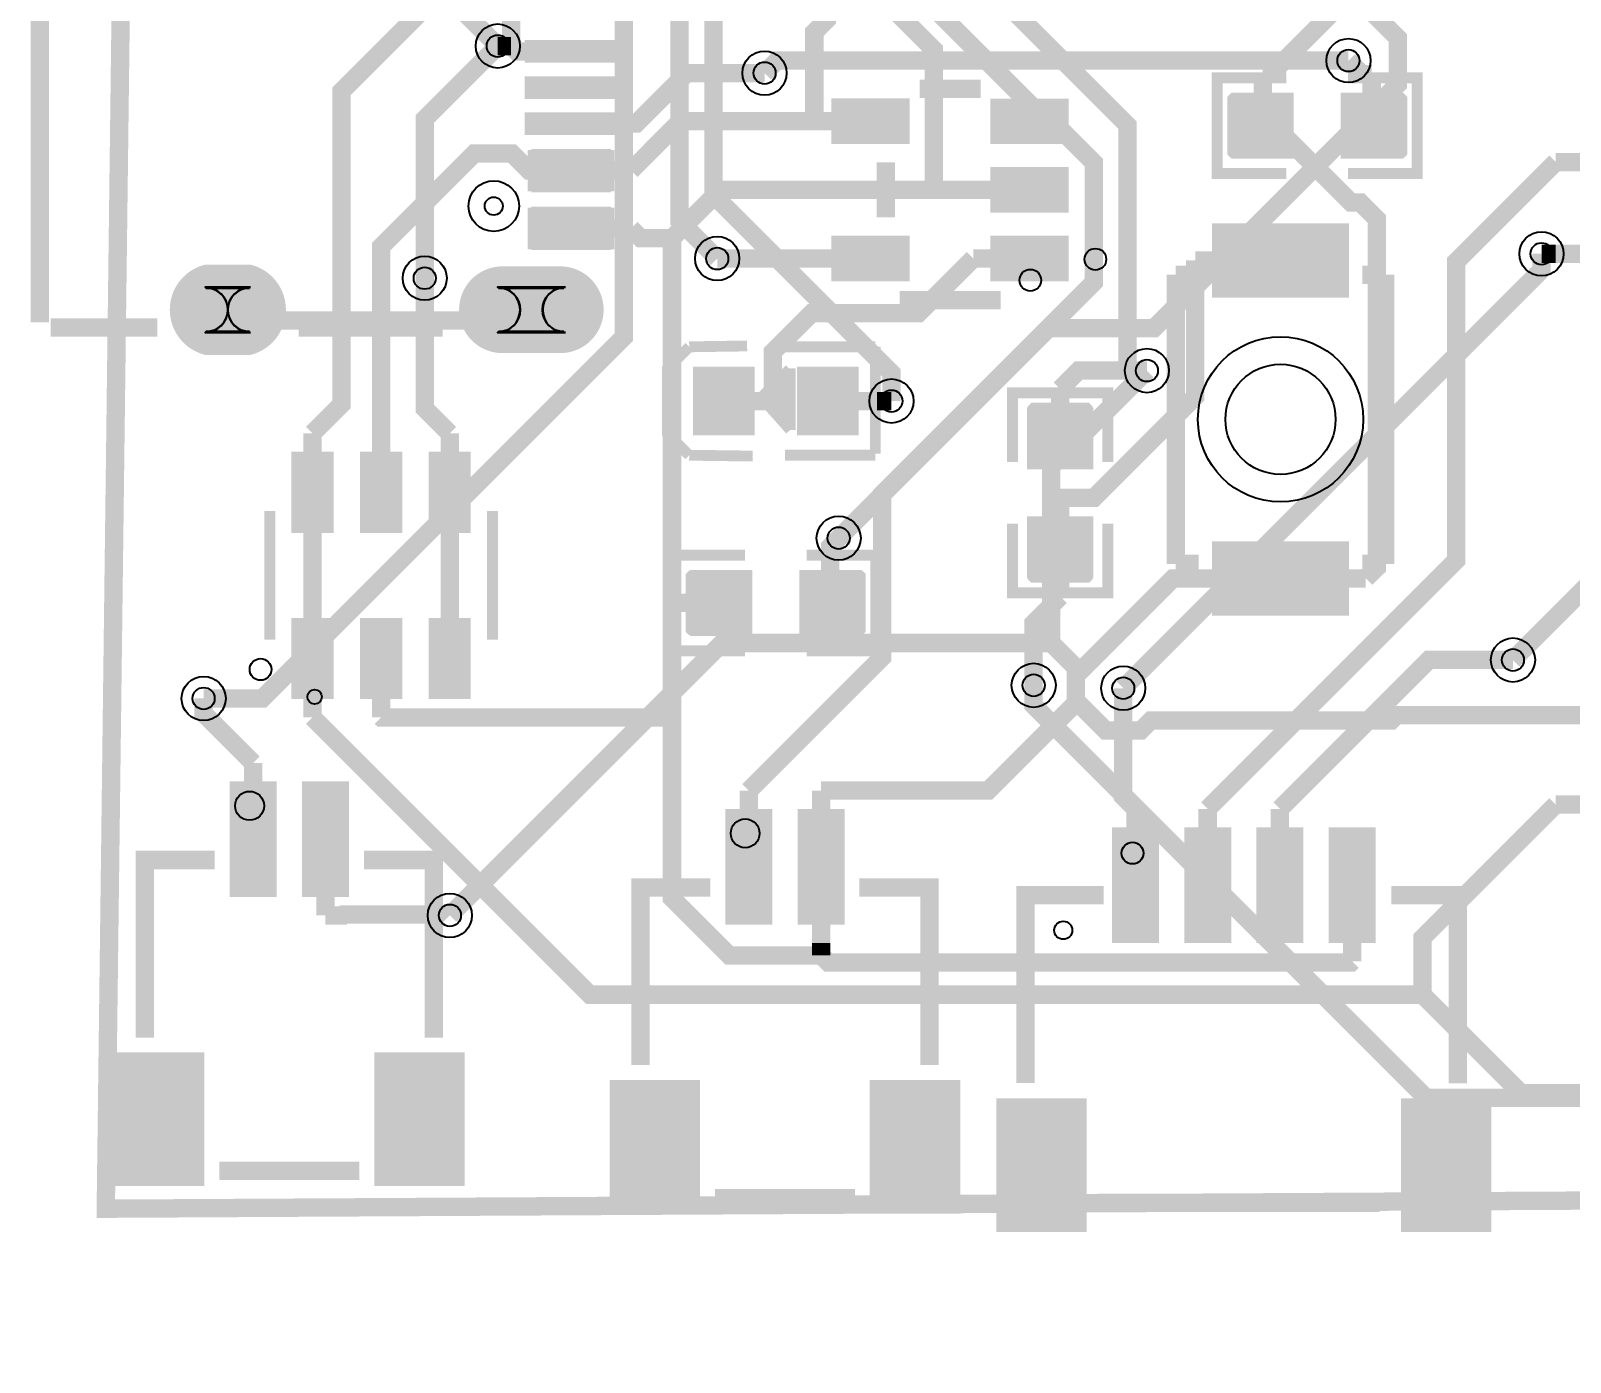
# Model space of a CAD drawing. Header units: millimetres. Extents: x 8.7 to 80.3, y 53.5 to 86.6.
# Drawn here: x 8.74 to 30.04, y 53.5 to 71.93 of the extents above; entities that cross this region are included whole.
import ezdxf

# ---------------------------------------------------------------- set-up
doc = ezdxf.new("R2010")
doc.units = ezdxf.units.MM
for name, color, linetype, true_color in [('BoardOutLine', 7, 'Continuous', 0xff00ff), ('BottomLayer', 7, 'Continuous', 0x0000ff), ('BottomSolderMaskLayer', 7, 'Continuous', 0xaa00ff), ('Document', 7, 'Continuous', 0xffffff), ('Hole', 7, 'Continuous', 0x222222), ('Multi-Layer', 7, 'Continuous', 0xc0c0c0), ('TopLayer', 7, 'Continuous', 0xff0000), ('TopPasteMaskLayer', 7, 'Continuous', 0x808080), ('TopSilkLayer', 7, 'Continuous', 0xffcc00), ('TopSolderMaskLayer', 7, 'Continuous', 0x800080)]:
    doc.layers.add(name, color=color, linetype=linetype, true_color=true_color)

msp = doc.modelspace()

# ---------------------------------------------------------------- hatches: boundary and pattern name
at = {"layer": 'BottomSolderMaskLayer'}
for points in [[(11.780626111252332, 68.690030480061, -0.7853981633974483), (11.780626111252332, 67.4400177800356), (11.155619761239677, 67.4400177800356, -0.7853981633974483), (11.155619761239677, 68.690030480061)], [(16.1387350774703, 68.640030480061, -0.7853981633974483), (16.1387350774703, 67.4900177800356), (15.197815595631255, 67.4900177800356, -0.7853981633974483), (15.197815595631255, 68.640030480061)]]:
    msp.add_hatch(color=256, dxfattribs=at).paths.add_polyline_path(points)
at = {"layer": 'Document'}
for points in [[(19.826136652273362, 67.10215900431797), (19.826136652273362, 66.50215900431795), (19.676149352298808, 66.50215900431795), (19.676149352298808, 67.10215900431797)], [(18.65115570231137, 66.70215900431799), (18.051155702311462, 66.70215900431799), (18.051155702311462, 66.85214630429255), (18.65115570231137, 66.85214630429255)], [(20.061290322580817, 66.72926085852168), (19.46129032258068, 66.72926085852168), (19.46129032258068, 66.87924815849635), (20.061290322580817, 66.87924815849635)]]:
    msp.add_hatch(color=256, dxfattribs=at).paths.add_polyline_path(points)
at = {"layer": 'Multi-Layer'}
for points in [[(11.768122936245845, 68.6650241300483, -0.7853981633974483), (11.768122936245845, 67.4650241300483), (11.168122936245936, 67.4650241300483, -0.7853981633974483), (11.168122936245936, 68.6650241300483)], [(16.118275336550823, 68.6150241300483, -0.7853981633974483), (16.118275336550823, 67.5150241300483), (15.218275336550732, 67.5150241300483, -0.7853981633974483), (15.218275336550732, 68.6150241300483)]]:
    msp.add_hatch(color=256, dxfattribs=at).paths.add_polyline_path(points)
at = {"layer": 'TopLayer'}
for points in [[(16.768072136144156, 71.79022098044197), (16.768072136144156, 71.49019558039117), (15.668072136144247, 71.49019558039117), (15.668072136144247, 71.79022098044197)], [(16.768072136144156, 71.29009398018798), (16.768072136144156, 70.99006858013718), (15.668072136144247, 70.99006858013718), (15.668072136144247, 71.29009398018798)], [(19.862966725933347, 70.37317754635512), (19.862992125984192, 70.97317754635515), (20.862966725933347, 70.97312674625357), (20.863017526035037, 70.37317754635512)], [(22.06314452628908, 70.37307594615186), (22.063119126238234, 70.9730251460503), (23.06319532639054, 70.97307594615188), (23.063169926339697, 70.37302514605028)], [(26.19304038608084, 71.04414528829057), (26.19304038608084, 70.18013716027428), (25.38656337312682, 70.18013716027428), (25.38656337312682, 71.04414528829057)], [(26.8930657861315, 71.04414528829057), (26.8930657861315, 70.18013716027428), (27.699542799085748, 70.18013716027428), (27.699542799085748, 71.04414528829057)], [(16.768072136144156, 70.78996697993398), (16.768072136144156, 70.48994157988318), (15.668072136144247, 70.48994157988318), (15.668072136144247, 70.78996697993398)], [(16.768072136144156, 70.26497332994666), (16.768072136144156, 69.71496062992128), (15.668072136144247, 69.71496062992128), (15.668072136144247, 70.26497332994666)], [(22.063169926339697, 69.42313944627892), (22.06314452628908, 70.02313944627883), (23.06314452628908, 70.02313944627883), (23.06314452628908, 69.42313944627892)], [(16.768072136144156, 69.46512573025143), (16.768072136144156, 68.91511303022605), (15.668072136144247, 68.91511303022605), (15.668072136144247, 69.46512573025143)], [(26.93505207010412, 69.2481330962662), (26.93505207010412, 68.2481330962662), (25.135052070104166, 68.2481330962662), (25.135052070104166, 69.2481330962662)], [(19.862966725933347, 68.47310134620261), (19.862966725933347, 69.07315214630421), (20.862992125984192, 69.07310134620263), (20.863017526035037, 68.47315214630419)], [(22.06309372618739, 68.47320294640588), (22.06309372618739, 69.07325374650748), (23.06309372618739, 69.07325374650748), (23.06309372618739, 68.47320294640588)], [(18.73119126238248, 66.35219710439412), (17.931191262382526, 66.35219710439412), (17.931191262382526, 67.25212090424179), (18.73119126238248, 67.25212090424179)], [(20.171120142240397, 66.35219710439412), (19.371120142240443, 66.35219710439412), (19.371120142240443, 67.25212090424179), (20.171120142240397, 67.25212090424179)], [(23.419050038100067, 65.88214376428755), (22.5550419100839, 65.88214376428755), (22.5550419100839, 66.68862077724157), (23.419050038100067, 66.68862077724157)], [(12.373075946151857, 66.07421894843787), (12.905054610109346, 66.07421894843787), (12.905054610109346, 65.00223520447037), (12.373075946151857, 65.00223520447037)], [(13.32303784607575, 66.07421894843787), (13.85501651003301, 66.07421894843787), (13.85501651003301, 65.00223520447037), (13.32303784607575, 65.00223520447037)], [(14.272999745999414, 66.07421894843787), (14.804978409956902, 66.07421894843787), (14.804978409956902, 65.00223520447037), (14.272999745999414, 65.00223520447037)], [(23.419050038100067, 65.18211836423666), (22.5550419100839, 65.18211836423666), (22.5550419100839, 64.37564135128264), (23.419050038100067, 64.37564135128264)], [(26.93505207010412, 64.84813309626622), (26.93505207010412, 63.848133096266224), (25.135052070104166, 63.848133096266224), (25.135052070104166, 64.84813309626622)], [(18.70002540005089, 63.576123952247826), (18.70002540005089, 64.44013208026422), (17.89354838709687, 64.44013208026422), (17.89354838709687, 63.576123952247826)], [(19.400050800101553, 63.576123952247826), (19.400050800101553, 64.44013208026422), (20.206527813055573, 64.44013208026422), (20.206527813055573, 63.576123952247826)], [(12.373075946151857, 63.77602235204472), (12.905054610109346, 63.77602235204472), (12.905054610109346, 62.70403860807721), (12.373075946151857, 62.70403860807721)], [(13.32303784607575, 63.77602235204472), (13.85501651003301, 63.77602235204472), (13.85501651003301, 62.70403860807721), (13.32303784607575, 62.70403860807721)], [(14.272999745999414, 63.77602235204472), (14.804978409956902, 63.77602235204472), (14.804978409956902, 62.70403860807721), (14.272999745999414, 62.70403860807721)], [(11.519024638049359, 61.51363982727969), (12.119024638049268, 61.51363982727969), (12.119024638049268, 59.9636271272542), (11.519024638049359, 59.9636271272542)], [(12.519024638049359, 61.51363982727969), (13.119024638049268, 61.51363982727969), (13.119024638049268, 59.9636271272542), (12.519024638049359, 59.9636271272542)], [(18.377038354076603, 61.13263906527811), (18.97703835407674, 61.13263906527811), (18.97703835407674, 59.58262636525262), (18.377038354076603, 59.58262636525262)], [(19.37703835407683, 61.13263906527811), (19.97703835407674, 61.13263906527811), (19.97703835407674, 59.58262636525262), (19.37703835407683, 59.58262636525262)], [(23.727279654559425, 60.87914655829309), (24.327279654559334, 60.87914655829309), (24.327279654559334, 59.329133858267596), (23.727279654559425, 59.329133858267596)], [(24.727279654559425, 60.87914655829309), (25.327279654559334, 60.87914655829309), (25.327279654559334, 59.329133858267596), (24.727279654559425, 59.329133858267596)], [(25.727457454914884, 60.87866395732783), (26.32745745491502, 60.87866395732783), (26.32745745491502, 59.32867665735341), (25.727457454914884, 59.32867665735341)], [(26.727432054864266, 60.87866395732783), (27.327432054864175, 60.87866395732783), (27.327432054864175, 59.328651257302454), (26.727432054864266, 59.328651257302454)], [(9.919024638049223, 57.76362712725415), (11.119024638049268, 57.76362712725415), (11.119024638049268, 55.9636271272542), (9.919024638049223, 55.9636271272542)], [(13.519024638049359, 57.76362712725415), (14.719024638049405, 57.76362712725415), (14.719024638049405, 55.9636271272542), (13.519024638049359, 55.9636271272542)], [(16.777038354076694, 57.38262636525269), (17.97703835407674, 57.38262636525269), (17.97703835407674, 55.58262636525262), (16.777038354076694, 55.58262636525262)], [(20.37703835407683, 57.38262636525269), (21.57703835407665, 57.38262636525269), (21.57703835407665, 55.58262636525262), (20.37703835407683, 55.58262636525262)], [(22.12705105410214, 57.12862585725168), (23.327051054102185, 57.12862585725168), (23.327051054102185, 55.32862585725161), (22.12705105410214, 55.32862585725161)], [(27.727127254254356, 57.128143256286535), (28.9271272542544, 57.128143256286535), (28.9271272542544, 55.32814325628647), (27.727127254254356, 55.32814325628647)]]:
    msp.add_hatch(color=256, dxfattribs=at).paths.add_polyline_path(points)
at = {"layer": 'TopPasteMaskLayer'}
for points in [[(15.668072136144247, 71.49019558039117), (16.768072136144156, 71.49019558039117), (16.768072136144156, 71.79022098044197), (15.668072136144247, 71.79022098044197)], [(15.668072136144247, 70.99006858013718), (16.768072136144156, 70.99006858013718), (16.768072136144156, 71.29009398018798), (15.668072136144247, 71.29009398018798)], [(19.862966725933347, 70.37317754635512), (19.862992125984192, 70.97317754635515), (20.862966725933347, 70.97312674625357), (20.863017526035037, 70.37317754635512)], [(22.06314452628908, 70.37307594615186), (22.063119126238234, 70.9730251460503), (23.06319532639054, 70.97307594615188), (23.063169926339697, 70.37302514605028)], [(25.34803149606296, 70.16215392430786), (26.14803149606314, 70.16215392430786), (26.198044196088404, 70.21216662433324), (26.198044196088404, 70.4401320802641), (25.828041656083542, 70.4401320802641), (25.828041656083542, 70.77012954025906), (26.198044196088404, 70.77012954025906), (26.198044196088404, 71.0121666243333), (26.14803149606314, 71.06215392430784), (25.34803149606296, 71.06215392430784), (25.298044196088313, 71.0121666243333), (25.298044196088313, 70.21216662433324)], [(27.73807467614938, 71.06212852425699), (26.938074676149427, 71.06212852425699), (26.888061976123936, 71.01211582423161), (26.888061976123936, 70.78415036830074), (27.258064516129025, 70.78415036830074), (27.258064516129025, 70.4541529083059), (26.888061976123936, 70.4541529083059), (26.888061976123936, 70.21211582423166), (26.938074676149427, 70.16212852425713), (27.73807467614938, 70.16212852425713), (27.788061976124027, 70.21211582423166), (27.788061976124027, 71.01211582423161)], [(16.768072136144156, 70.78996697993398), (15.668072136144247, 70.78996697993398), (15.668072136144247, 70.48994157988318), (16.768072136144156, 70.48994157988318)], [(16.768072136144156, 70.28996697993398), (15.668072136144247, 70.28996697993398), (15.668072136144247, 69.68996697993396), (16.768072136144156, 69.68996697993396)], [(22.063169926339697, 69.42313944627892), (22.06314452628908, 70.02313944627883), (23.06314452628908, 70.02313944627883), (23.06314452628908, 69.42313944627892)], [(15.668072136144247, 68.89011938023884), (16.768072136144156, 68.89011938023884), (16.768072136144156, 69.49011938023875), (15.668072136144247, 69.49011938023875)], [(26.93505207010412, 69.2481330962662), (26.93505207010412, 68.2481330962662), (25.135052070104166, 68.2481330962662), (25.135052070104166, 69.2481330962662)], [(19.862966725933347, 68.47310134620261), (19.862966725933347, 69.07315214630421), (20.862992125984192, 69.07310134620263), (20.863017526035037, 68.47315214630419)], [(22.06309372618739, 68.47320294640588), (22.06309372618739, 69.07325374650748), (23.06309372618739, 69.07325374650748), (23.06309372618739, 68.47320294640588)], [(12.217805435610899, 68.08011176022342), (12.216306832613782, 68.10998221996442), (12.213335026670165, 68.13975107950216), (12.208864617729205, 68.16934213868433), (12.202946405892817, 68.19865379730754), (12.19555499110993, 68.22766065532119), (12.18674117348246, 68.25623571247138), (12.176504953009953, 68.28435356870716), (12.164897129794326, 68.31191262382526), (12.151917703835352, 68.33888747777496), (12.137592075184102, 68.36515113030225), (12.121996443992884, 68.3906781813564), (12.105156210312316, 68.41539243078489), (12.087071374142852, 68.43924307848613), (12.067843535687189, 68.46215392430781), (12.047498094996172, 68.4840995681991), (12.026085852171718, 68.50497840995683), (12.00365760731529, 68.5247904495809), (11.98026416052835, 68.54343408686816), (11.955981711963432, 68.56088392176787), (11.93083566167138, 68.57711455422907), (11.90492760985535, 68.59207518415042), (11.878308356616799, 68.60574041148084), (11.851054102108264, 68.61803403606802), (11.823190246380591, 68.62895605791209), (11.794843789687548, 68.63850647701292), (11.766040132080207, 68.64660909321822), (11.73688087376172, 68.65326390652774), (11.70741681483355, 68.6584455168911), (11.677724155448232, 68.66217932435859), (11.647879095758299, 68.66441452882907), (11.617983235966449, 68.6651511303022), (11.317983235966494, 68.6651511303022), (11.288087376174872, 68.66441452882907), (11.258242316484711, 68.66217932435859), (11.228549657099393, 68.6584455168911), (11.199085598171223, 68.65326390652774), (11.169926339852736, 68.64660909321822), (11.141122682245395, 68.63850647701292), (11.11277622555258, 68.62895605791209), (11.084912369824679, 68.61803403606802), (11.057658115316372, 68.60574041148084), (11.031038862077821, 68.59207518415042), (11.00513081026179, 68.57711455422907), (10.979984759969511, 68.56088392176787), (10.955702311404593, 68.54343408686816), (10.932308864617653, 68.5247904495809), (10.909880619761225, 68.50497840995683), (10.888468376936771, 68.4840995681991), (10.868122936245982, 68.46215392430781), (10.848895097790319, 68.43924307848613), (10.8308102616204, 68.41539243078489), (10.813970027940059, 68.3906781813564), (10.79837439674884, 68.36515113030225), (10.784048768097591, 68.33888747777496), (10.771069342138617, 68.31191262382526), (10.75946151892299, 68.28435356870716), (10.74922529845071, 68.25623571247138), (10.740411480823013, 68.22766065532119), (10.733020066040126, 68.19865379730754), (10.727101854203738, 68.16934213868433), (10.722631445263005, 68.13975107950216), (10.719659639319389, 68.10998221996442), (10.718161036322044, 68.08011176022342), (10.718161036322044, 68.05019050038095), (10.719659639319389, 68.02032004064006), (10.722631445263005, 67.99055118110243), (10.727101854203738, 67.96096012192027), (10.733020066040126, 67.93164846329694), (10.740411480823013, 67.90264160528318), (10.74922529845071, 67.8740665481331), (10.75946151892299, 67.84594869189743), (10.771069342138617, 67.81838963677933), (10.784048768097591, 67.79141478282952), (10.79837439674884, 67.76515113030223), (10.813970027940059, 67.73962407924819), (10.8308102616204, 67.7149098298197), (10.848895097790319, 67.69105918211835), (10.868122936245982, 67.66814833629667), (10.888468376936771, 67.64620269240538), (10.909880619761225, 67.62532385064765), (10.932308864617653, 67.60551181102358), (10.955702311404593, 67.58686817373632), (10.979984759969511, 67.56941833883661), (11.00513081026179, 67.55318770637541), (11.031038862077821, 67.53822707645418), (11.057658115316372, 67.52456184912364), (11.084912369824679, 67.51226822453646), (11.11277622555258, 67.5013462026925), (11.141122682245395, 67.49179578359156), (11.169926339852736, 67.48369316738638), (11.199085598171223, 67.47703835407663), (11.228549657099393, 67.47185674371349), (11.258242316484711, 67.46812293624578), (11.288087376174872, 67.46588773177541), (11.317983235966494, 67.46515113030216), (11.617983235966449, 67.46515113030216), (11.647879095758299, 67.46588773177541), (11.677724155448232, 67.46812293624578), (11.70741681483355, 67.47185674371349), (11.73688087376172, 67.47703835407663), (11.766040132080207, 67.48369316738638), (11.794843789687548, 67.49179578359156), (11.823190246380591, 67.5013462026925), (11.851054102108264, 67.51226822453646), (11.878308356616799, 67.52456184912364), (11.90492760985535, 67.53822707645418), (11.93083566167138, 67.55318770637541), (11.955981711963432, 67.56941833883661), (11.98026416052835, 67.58686817373632), (12.00365760731529, 67.60551181102358), (12.026085852171718, 67.62532385064765), (12.047498094996172, 67.64620269240538), (12.067843535687189, 67.66814833629667), (12.087071374142852, 67.69105918211835), (12.105156210312316, 67.7149098298197), (12.121996443992884, 67.73962407924819), (12.137592075184102, 67.76515113030223), (12.151917703835352, 67.79141478282952), (12.164897129794326, 67.81838963677933), (12.176504953009953, 67.84594869189743), (12.18674117348246, 67.8740665481331), (12.19555499110993, 67.90264160528318), (12.202946405892817, 67.93164846329694), (12.208864617729205, 67.96096012192027), (12.213335026670165, 67.99055118110243), (12.216306832613782, 68.02032004064006), (12.217805435610899, 68.05019050038095)], [(16.66647193294375, 68.02032004064006), (16.667970535941095, 68.05019050038095), (16.667970535941095, 68.08011176022342), (16.66647193294375, 68.10998221996442), (16.66350012700036, 68.13975107950216), (16.6590297180594, 68.16934213868433), (16.653111506223013, 68.19865379730754), (16.645720091440126, 68.22766065532119), (16.63690627381243, 68.25623571247138), (16.62667005334015, 68.28435356870716), (16.615062230124522, 68.31191262382526), (16.602082804165548, 68.33888747777496), (16.587757175514298, 68.36515113030225), (16.57216154432308, 68.3906781813564), (16.55532131064274, 68.41539243078489), (16.537236474473048, 68.43924307848613), (16.518008636017157, 68.46215392430781), (16.497663195326368, 68.4840995681991), (16.476250952501914, 68.50497840995683), (16.453822707645486, 68.5247904495809), (16.430429260858546, 68.54343408686816), (16.406146812293628, 68.56088392176787), (16.381000762001577, 68.57711455422907), (16.355092710185318, 68.59207518415042), (16.328473456946995, 68.60574041148084), (16.30121920243846, 68.61803403606802), (16.273355346710787, 68.62895605791209), (16.245008890017743, 68.63850647701292), (16.216205232410402, 68.64660909321822), (16.187045974091916, 68.65326390652774), (16.157581915163746, 68.6584455168911), (16.127889255778427, 68.66217932435859), (16.098044196088495, 68.66441452882907), (16.068148336296645, 68.6651511303022), (15.26814833629669, 68.6651511303022), (15.238252476505068, 68.66441452882907), (15.208407416814907, 68.66217932435859), (15.178714757429589, 68.6584455168911), (15.149250698501419, 68.65326390652774), (15.120091440182932, 68.64660909321822), (15.091287782575591, 68.63850647701292), (15.062941325882548, 68.62895605791209), (15.035077470154874, 68.61803403606802), (15.00782321564634, 68.60574041148084), (14.981203962408017, 68.59207518415042), (14.955295910591758, 68.57711455422907), (14.930149860299707, 68.56088392176787), (14.90586741173479, 68.54343408686816), (14.882473964947849, 68.5247904495809), (14.86004572009142, 68.50497840995683), (14.838633477266967, 68.4840995681991), (14.81828803657595, 68.46215392430781), (14.799060198120287, 68.43924307848613), (14.780975361950823, 68.41539243078489), (14.764135128270254, 68.3906781813564), (14.748539497079037, 68.36515113030225), (14.734213868427787, 68.33888747777496), (14.721234442468813, 68.31191262382526), (14.709626619253186, 68.28435356870716), (14.699390398780906, 68.25623571247138), (14.69057658115321, 68.22766065532119), (14.683185166370322, 68.19865379730754), (14.677266954533934, 68.16934213868433), (14.672796545592973, 68.13975107950216), (14.669824739649357, 68.10998221996442), (14.66832613665224, 68.08011176022342), (14.66832613665224, 68.05019050038095), (14.669824739649357, 68.02032004064006), (14.672796545592973, 67.99055118110243), (14.677266954533934, 67.96096012192027), (14.683185166370322, 67.93164846329694), (14.69057658115321, 67.90264160528318), (14.699390398780906, 67.8740665481331), (14.709626619253186, 67.84594869189743), (14.721234442468813, 67.81838963677933), (14.734213868427787, 67.79141478282952), (14.748539497079037, 67.76515113030223), (14.764135128270254, 67.73962407924819), (14.780975361950823, 67.7149098298197), (14.799060198120287, 67.69105918211835), (14.81828803657595, 67.66814833629667), (14.838633477266967, 67.64620269240538), (14.86004572009142, 67.62532385064765), (14.882473964947849, 67.60551181102358), (14.90586741173479, 67.58686817373632), (14.930149860299707, 67.56941833883661), (14.955295910591758, 67.55318770637541), (14.981203962408017, 67.53822707645418), (15.00782321564634, 67.52456184912364), (15.035077470154874, 67.51226822453646), (15.062941325882548, 67.5013462026925), (15.091287782575591, 67.49179578359156), (15.120091440182932, 67.48369316738638), (15.149250698501419, 67.47703835407663), (15.178714757429589, 67.47185674371349), (15.208407416814907, 67.46812293624578), (15.238252476505068, 67.46588773177541), (15.26814833629669, 67.46515113030216), (16.068148336296645, 67.46515113030216), (16.098044196088495, 67.46588773177541), (16.127889255778427, 67.46812293624578), (16.157581915163746, 67.47185674371349), (16.187045974091916, 67.47703835407663), (16.216205232410402, 67.48369316738638), (16.245008890017743, 67.49179578359156), (16.273355346710787, 67.5013462026925), (16.30121920243846, 67.51226822453646), (16.328473456946995, 67.52456184912364), (16.355092710185318, 67.53822707645418), (16.381000762001577, 67.55318770637541), (16.406146812293628, 67.56941833883661), (16.430429260858546, 67.58686817373632), (16.453822707645486, 67.60551181102358), (16.476250952501914, 67.62532385064765), (16.497663195326368, 67.64620269240538), (16.518008636017157, 67.66814833629667), (16.537236474473048, 67.69105918211835), (16.55532131064274, 67.7149098298197), (16.57216154432308, 67.73962407924819), (16.587757175514298, 67.76515113030223), (16.602082804165548, 67.79141478282952), (16.615062230124522, 67.81838963677933), (16.62667005334015, 67.84594869189743), (16.63690627381243, 67.8740665481331), (16.645720091440126, 67.90264160528318), (16.653111506223013, 67.93164846329694), (16.6590297180594, 67.96096012192027), (16.66350012700036, 67.99055118110243)], [(18.73119126238248, 66.35219710439412), (17.931191262382526, 66.35219710439412), (17.931191262382526, 67.25212090424179), (18.73119126238248, 67.25212090424179)], [(20.171120142240397, 66.35219710439412), (19.371120142240443, 66.35219710439412), (19.371120142240443, 67.25212090424179), (20.171120142240397, 67.25212090424179)], [(22.53705867411736, 66.72715265430531), (22.53705867411736, 65.92715265430525), (22.587071374142624, 65.87713995427987), (22.815036830073723, 65.87713995427987), (22.815036830073723, 66.24714249428496), (23.14503429006868, 66.24714249428496), (23.14503429006868, 65.87713995427987), (23.38707137414258, 65.87713995427987), (23.437058674117452, 65.92715265430525), (23.437058674117452, 66.72715265430531), (23.38707137414258, 66.77713995427996), (22.587071374142624, 66.77713995427996)], [(12.373075946151857, 66.07421894843787), (12.905054610109346, 66.07421894843787), (12.905054610109346, 65.00223520447037), (12.373075946151857, 65.00223520447037)], [(13.32303784607575, 66.07421894843787), (13.85501651003301, 66.07421894843787), (13.85501651003301, 65.00223520447037), (13.32303784607575, 65.00223520447037)], [(14.272999745999414, 66.07421894843787), (14.804978409956902, 66.07421894843787), (14.804978409956902, 65.00223520447037), (14.272999745999414, 65.00223520447037)], [(23.437033274066607, 64.33710947421889), (23.437033274066607, 65.13710947421896), (23.387020574041117, 65.18712217424434), (23.159055118110246, 65.18712217424434), (23.159055118110246, 64.81711963423925), (22.82905765811529, 64.81711963423925), (22.82905765811529, 65.18712217424434), (22.587020574041162, 65.18712217424434), (22.537033274066516, 65.13710947421896), (22.537033274066516, 64.33710947421889), (22.587020574041162, 64.28712217424425), (23.387020574041117, 64.28712217424425)], [(26.93505207010412, 64.84813309626622), (26.93505207010412, 63.848133096266224), (25.135052070104166, 63.848133096266224), (25.135052070104166, 64.84813309626622)], [(17.85501651003301, 63.5581407162814), (18.655016510033192, 63.5581407162814), (18.705029210058456, 63.60815341630678), (18.705029210058456, 63.83611887223776), (18.335026670053367, 63.83611887223776), (18.335026670053367, 64.1661163322326), (18.705029210058456, 64.1661163322326), (18.705029210058456, 64.40815341630685), (18.655016510033192, 64.45814071628138), (17.85501651003301, 64.45814071628138), (17.805029210058365, 64.40815341630685), (17.805029210058365, 63.60815341630678)], [(20.245059690119433, 64.45811531623065), (19.44505969011925, 64.45811531623065), (19.395046990093988, 64.40810261620527), (19.395046990093988, 64.18013716027428), (19.765049530099077, 64.18013716027428), (19.765049530099077, 63.85013970027944), (19.395046990093988, 63.85013970027944), (19.395046990093988, 63.6081026162052), (19.44505969011925, 63.55811531623067), (20.245059690119433, 63.55811531623067), (20.29504699009408, 63.6081026162052), (20.29504699009408, 64.40810261620527)], [(12.373075946151857, 63.77602235204472), (12.905054610109346, 63.77602235204472), (12.905054610109346, 62.70403860807721), (12.373075946151857, 62.70403860807721)], [(13.32303784607575, 63.77602235204472), (13.85501651003301, 63.77602235204472), (13.85501651003301, 62.70403860807721), (13.32303784607575, 62.70403860807721)], [(14.272999745999414, 63.77602235204472), (14.804978409956902, 63.77602235204472), (14.804978409956902, 62.70403860807721), (14.272999745999414, 62.70403860807721)], [(11.519024638049359, 61.51363982727969), (12.119024638049268, 61.51363982727969), (12.119024638049268, 59.9636271272542), (11.519024638049359, 59.9636271272542)], [(12.519024638049359, 61.51363982727969), (13.119024638049268, 61.51363982727969), (13.119024638049268, 59.9636271272542), (12.519024638049359, 59.9636271272542)], [(18.377038354076603, 61.13263906527811), (18.97703835407674, 61.13263906527811), (18.97703835407674, 59.58262636525262), (18.377038354076603, 59.58262636525262)], [(19.37703835407683, 61.13263906527811), (19.97703835407674, 61.13263906527811), (19.97703835407674, 59.58262636525262), (19.37703835407683, 59.58262636525262)], [(23.727279654559425, 60.87914655829309), (24.327279654559334, 60.87914655829309), (24.327279654559334, 59.329133858267596), (23.727279654559425, 59.329133858267596)], [(24.727279654559425, 60.87914655829309), (25.327279654559334, 60.87914655829309), (25.327279654559334, 59.329133858267596), (24.727279654559425, 59.329133858267596)], [(25.727457454914884, 60.87866395732783), (26.32745745491502, 60.87866395732783), (26.32745745491502, 59.32867665735341), (25.727457454914884, 59.32867665735341)], [(26.727432054864266, 60.87866395732783), (27.327432054864175, 60.87866395732783), (27.327432054864175, 59.328651257302454), (26.727432054864266, 59.328651257302454)], [(9.919024638049223, 57.76362712725415), (11.119024638049268, 57.76362712725415), (11.119024638049268, 55.9636271272542), (9.919024638049223, 55.9636271272542)], [(13.519024638049359, 57.76362712725415), (14.719024638049405, 57.76362712725415), (14.719024638049405, 55.9636271272542), (13.519024638049359, 55.9636271272542)], [(16.777038354076694, 57.38262636525269), (17.97703835407674, 57.38262636525269), (17.97703835407674, 55.58262636525262), (16.777038354076694, 55.58262636525262)], [(20.37703835407683, 57.38262636525269), (21.57703835407665, 57.38262636525269), (21.57703835407665, 55.58262636525262), (20.37703835407683, 55.58262636525262)], [(22.12705105410214, 57.12862585725168), (23.327051054102185, 57.12862585725168), (23.327051054102185, 55.32862585725161), (22.12705105410214, 55.32862585725161)], [(27.727127254254356, 57.128143256286535), (28.9271272542544, 57.128143256286535), (28.9271272542544, 55.32814325628647), (27.727127254254356, 55.32814325628647)]]:
    msp.add_hatch(color=256, dxfattribs=at).paths.add_polyline_path(points)
at = {"layer": 'TopSolderMaskLayer'}
for points in [[(16.85974303131411, 71.7970472457074), (16.85974303131411, 71.48338086353601), (15.576363131220887, 71.48338086353601), (15.576363131220887, 71.7970472457074)], [(16.85974303131411, 71.2969202454534), (16.85974303131411, 70.98325386328202), (15.576363131220887, 70.98325386328202), (15.576363131220887, 71.2969202454534)], [(19.82128947591241, 70.35817754732295), (19.82131699317165, 70.9881851673382), (20.904643975954514, 70.98813182658637), (20.90469901047345, 70.35817754732295)], [(22.021469393476536, 70.35807086581917), (22.021441876217295, 70.98802514508247), (23.10487892803735, 70.98807848583431), (23.10485141077811, 70.35801752506723)], [(26.21844763666877, 71.06954533909061), (26.21844763666877, 70.15473710947424), (25.361170522114435, 70.15473710947424), (25.361170522114435, 71.06954533909061)], [(26.867658535543796, 71.06954533909061), (26.867658535543796, 70.15473710947424), (27.724935650097905, 70.15473710947424), (27.724935650097905, 71.06954533909061)], [(16.85974303131411, 70.79679324519941), (16.85974303131411, 70.48312686302802), (15.576363131220887, 70.48312686302802), (15.576363131220887, 70.79679324519941)], [(16.81807328802597, 70.27747101945829), (16.81807328802597, 69.70245139199949), (15.618050197604134, 69.70245139199949), (15.618050197604134, 70.27747101945829)], [(22.02149691073555, 69.40813563627137), (22.021469393476536, 70.03814325628639), (23.104823893518642, 70.03814325628639), (23.104823893518642, 69.40813563627137)], [(16.81807328802597, 69.4776349681731), (16.81807328802597, 68.90261534071453), (15.618050197604134, 68.90261534071453), (15.618050197604134, 69.4776349681731)], [(26.980772161544564, 69.2622471029888), (26.980772161544564, 68.23402482432198), (25.089331978663722, 68.23402482432198), (25.089331978663722, 69.2622471029888)], [(19.82128947591241, 68.45809372521956), (19.82128947591241, 69.08815468598664), (20.904671493213982, 69.08810134523492), (20.90469901047345, 68.45814706597139)], [(22.021414358957827, 68.45820040672345), (22.021414358957827, 69.08826136749053), (23.10476885900016, 69.08826136749053), (23.10476885900016, 68.45820040672345)], [(11.780626111252332, 68.690030480061, -0.7853981633974483), (11.780626111252332, 67.4400177800356), (11.155619761239677, 67.4400177800356, -0.7853981633974483), (11.155619761239677, 68.690030480061)], [(16.1387350774703, 68.640030480061, -0.7853981633974483), (16.1387350774703, 67.4900177800356), (15.197815595631255, 67.4900177800356, -0.7853981633974483), (15.197815595631255, 68.640030480061)], [(18.75658970027621, 66.32679848741009), (17.905789598675938, 66.32679848741009), (17.905789598675938, 67.27752238885796), (18.75658970027621, 67.27752238885796)], [(20.196518580134125, 66.32679848741009), (19.345718478533854, 66.32679848741009), (19.345718478533854, 67.27752238885796), (20.196518580134125, 67.27752238885796)], [(23.446262035454993, 65.85842828882278), (22.527829912728976, 65.85842828882278), (22.527829912728976, 66.7123228119458), (23.446262035454993, 66.7123228119458)], [(12.347677108054086, 66.09961839741231), (12.93045344820689, 66.09961839741231), (12.93045344820689, 64.97683575549593), (12.347677108054086, 64.97683575549593)], [(13.297639007977978, 66.09961839741231), (13.880415348130782, 66.09961839741231), (13.880415348130782, 64.97683575549593), (13.297639007977978, 64.97683575549593)], [(14.24760090790187, 66.09961839741231), (14.830377248054674, 66.09961839741231), (14.830377248054674, 64.97683575549593), (14.24760090790187, 64.97683575549593)], [(23.446262035454993, 65.20583383970143), (22.527829912728976, 65.20583383970143), (22.527829912728976, 64.35193931657852), (23.446262035454993, 64.35193931657852)], [(26.980772161544564, 64.86224136821033), (26.980772161544564, 63.83401908954352), (25.089331978663722, 63.83401908954352), (25.089331978663722, 64.86224136821033)], [(18.725432650638368, 63.55072390144778), (18.725432650638368, 64.46553213106426), (17.86815553608426, 64.46553213106426), (17.86815553608426, 63.55072390144778)], [(19.37464354951385, 63.55072390144778), (19.37464354951385, 64.46553213106426), (20.231920664067957, 64.46553213106426), (20.231920664067957, 63.55072390144778)], [(12.347677108054086, 63.80142180101916), (12.93045344820689, 63.80142180101916), (12.93045344820689, 62.67863915910277), (12.347677108054086, 62.67863915910277)], [(13.297639007977978, 63.80142180101916), (13.880415348130782, 63.80142180101916), (13.880415348130782, 62.67863915910277), (13.297639007977978, 62.67863915910277)], [(14.24760090790187, 63.80142180101916), (14.830377248054674, 63.80142180101916), (14.830377248054674, 62.67863915910277), (14.24760090790187, 62.67863915910277)], [(11.493613834539474, 61.539039878079734), (12.1444139361397, 61.539039878079734), (12.1444139361397, 59.938227076454154), (11.493613834539474, 59.938227076454154)], [(12.493613834539474, 61.539039878079734), (13.144413936139927, 61.539039878079734), (13.144413936139927, 59.938227076454154), (12.493613834539474, 59.938227076454154)], [(18.351627550566946, 61.15803911607816), (19.002427652166944, 61.15803911607816), (19.002427652166944, 59.55722631445258), (18.351627550566946, 59.55722631445258)], [(19.351627550566946, 61.15803911607816), (20.002427652166944, 61.15803911607816), (20.002427652166944, 59.55722631445258), (19.351627550566946, 59.55722631445258)], [(23.701888205927162, 60.90454660909313), (24.35268830752716, 60.90454660909313), (24.35268830752716, 59.30373380746755), (23.701888205927162, 59.30373380746755)], [(24.701888205927162, 60.90454660909313), (25.35268830752716, 60.90454660909313), (25.35268830752716, 59.30373380746755), (24.701888205927162, 59.30373380746755)], [(25.70205955465667, 60.904064840588944), (26.352859656257124, 60.904064840588944), (26.352859656257124, 59.30327827147528), (25.70205955465667, 59.30327827147528)], [(26.702032004063994, 60.904064840588944), (27.35283210566422, 60.904064840588944), (27.35283210566422, 59.30325203896348), (26.702032004063994, 59.30325203896348)], [(9.893628888333069, 57.789027894901665), (11.144428989933203, 57.789027894901665), (11.144428989933203, 55.938227793301394), (9.893628888333069, 55.938227793301394)], [(13.493620286165424, 57.789027894901665), (14.744420387765558, 57.789027894901665), (14.744420387765558, 55.938227793301394), (13.493620286165424, 55.938227793301394)], [(16.75164260436054, 57.40802713290009), (18.002442705960675, 57.40802713290009), (18.002442705960675, 55.55722703129993), (16.75164260436054, 55.55722703129993)], [(20.351634002192668, 57.40802713290009), (21.602434103792802, 57.40802713290009), (21.602434103792802, 55.55722703129993), (20.351634002192668, 55.55722703129993)], [(22.101655304385986, 57.154026624899075), (23.35245540598612, 57.154026624899075), (23.35245540598612, 55.30322652329892), (22.101655304385986, 55.30322652329892)], [(27.70172612818351, 57.153544740781285), (28.952526229783643, 57.153544740781285), (28.952526229783643, 55.302744639181014), (27.70172612818351, 55.302744639181014)]]:
    msp.add_hatch(color=256, dxfattribs=at).paths.add_polyline_path(points)

# ---------------------------------------------------------------- linework, layer by layer
at = {"layer": 'BoardOutLine', "const_width": 0.25400050800101603}
msp.add_lwpolyline([(15.494030988061922, 86.23317246634497), (41.52908305816618, 86.1061722123444), (78.86715773431547, 86.1061722123444), (78.99415798831592, 56.00711201422405), (9.779019558039181, 55.62611125222247), (10.160020320040758, 86.23317246634497), (15.494030988061922, 86.23317246634497)], close=True, dxfattribs=at)
at = {"layer": 'BottomLayer', "const_width": 0.25400050800101603}
for points in [[(32.70104140208264, 63.065278130556294), (31.78917957835938, 63.97713995427989), (31.78917957835938, 65.17932435864873), (33.29591059182121, 66.68605537211079), (33.29591059182121, 71.24968249936501), (24.051308102616076, 80.49428498856992), (17.144018288036705, 80.49428498856992), (14.324866649733394, 77.6751333502666), (14.324866649733394, 72.5923291846583), (15.202946405892817, 71.71424942849887)], [(18.240284480569017, 68.7731775463551), (17.71729743459491, 69.2961645923292), (17.71729743459491, 74.62661925323846), (22.95554991109998, 79.86487172974341)], [(11.13284226568453, 62.686309372618666), (11.946405892811754, 62.686309372618666), (16.948945897891917, 67.68884937769872), (16.948945897891917, 77.99517399034801), (16.347218694437288, 78.59690119380241)], [(22.241554483108985, 75.04851409702815), (22.241554483108985, 75.04826009652027), (21.06807213614411, 75.04826009652027), (18.189230378460707, 72.16941833883664), (18.189230378460707, 69.6525273050546), (20.651511303022744, 67.19024638049268), (20.651511303022744, 66.80213360426717)], [(19.172720345440666, 72.32461264922529), (27.15849631699257, 72.32461264922529), (27.659385318770774, 71.82372364744731), (27.659385318770774, 71.18364236728473), (24.28422656845305, 67.80848361696724), (22.823977647955417, 67.80848361696724), (19.920497840995722, 64.90500381000754)], [(14.192278384556857, 68.50190500380995), (14.192278384556857, 70.7035814071628), (15.202946405892817, 71.71424942849887)], [(18.89535179070367, 71.33985267970525), (19.068072136144337, 71.51257302514603), (26.975361950723936, 71.51257302514603)], [(29.25196850393695, 63.21894843789687), (32.70104140208264, 66.66802133604267), (32.70104140208264, 70.93116586233168)], [(23.859029718059446, 62.828803657607295), (29.64744729489462, 68.61722123444247), (29.64744729489462, 68.83921767843538)], [(11.46812293624589, 68.0652781305563), (11.617221234442468, 67.9161798323596), (15.5191770383542, 67.9161798323596), (15.668275336550778, 68.0652781305563)], [(52.33705867411754, 67.25095250190498), (47.826009652019366, 62.73990347980691), (46.25781051562103, 62.73990347980691), (45.975361950723936, 62.45745491490982), (27.64338328676672, 62.45745491490982), (27.56921513843031, 62.38328676657352), (24.242062484124972, 62.38328676657352), (24.1018542037084, 62.243078486156946), (23.616459232918487, 62.243078486156946), (23.204724409448772, 62.65481330962666), (23.204724409448772, 63.1109982219964), (22.861823723647376, 63.45389890779791)], [(22.861823723647376, 63.45389890779791), (22.861823723647376, 65.89789179578361), (24.18669037338077, 67.22275844551689)], [(22.861823723647376, 63.45389890779791), (18.309880619761316, 63.45389890779791), (14.54051308102612, 59.68453136906271)], [(22.61899923799865, 62.86817373634756), (22.61899923799865, 62.59055118110234), (28.04876809753614, 57.160782321564625), (39.78765557531119, 57.160782321564625), (42.576073152146364, 59.9491998983998)]]:
    msp.add_lwpolyline(points, dxfattribs=at)
at = {"layer": 'BottomSolderMaskLayer'}
for points in [[(11.78054673528709, 68.37755341084156), (11.155540385274435, 68.37755341084156)], [(16.138509360889657, 68.37868999254137), (15.197563324158864, 68.37868999254137)], [(11.78054673528709, 67.75254706082885), (11.155540385274435, 67.75254706082885)], [(16.138509360889657, 67.75141033798205), (15.197563324158864, 67.75141033798205)]]:
    msp.add_lwpolyline(points, close=True, dxfattribs=at)
for centre, radius, start, end in [((11.155540385274435, 68.0650502358352), 0.31250317500635005, 270, 450), ((11.78054673528709, 68.0650502358352), 0.31250317500635005, 450, 270), ((15.197563324158864, 68.06505016526171), 0.31363982727965456, 270, 450), ((16.138509360889657, 68.06505016526171), 0.31363982727965456, 450, 270)]:
    msp.add_arc(centre, radius, start, end, dxfattribs=at)
at = {"layer": 'Document'}
for centre, radius in [((15.148082296164603, 69.499872999746), 0.12496824993649988), ((22.573025146050213, 68.47294894589788), 0.15011430022860048), ((12.669037338074759, 62.709169418338774), 0.10007620015240032), ((11.769113538227202, 61.20116840233686), 0.19989839979679963), ((18.626873253746453, 60.820167640335285), 0.19989839979679963), ((23.98704597409187, 60.54610109220209), 0.15011430022860048)]:
    msp.add_circle(centre, radius, dxfattribs=at)
at = {"layer": 'Hole'}
for centre in [(15.202946405892817, 71.71424942849887), (26.975361950723936, 71.51257302514603), (18.89535179070367, 71.33985267970525), (18.240284480569017, 68.7731775463551), (29.64744729489462, 68.83921767843538), (14.192278384556857, 68.50190500380995), (24.18669037338077, 67.22275844551689), (20.651511303022744, 66.80213360426717), (19.920497840995722, 64.90500381000754), (29.25196850393695, 63.21894843789687), (22.61899923799865, 62.86817373634756), (23.859029718059446, 62.828803657607295), (11.13284226568453, 62.686309372618666), (14.54051308102612, 59.68453136906271)]:
    msp.add_circle(centre, 0.15250190500381003, dxfattribs=at)
at = {"layer": 'Multi-Layer'}
for points in [[(11.768046736093538, 68.36504953009903), (11.168046736093629, 68.36504953009903)], [(16.118059436118983, 68.36504953009903), (15.218034036068047, 68.36504953009903)], [(11.768046736093538, 67.76504953009903), (11.168046736093629, 67.76504953009903)], [(16.118059436118983, 67.76504953009903), (15.218034036068047, 67.76504953009903)]]:
    msp.add_lwpolyline(points, close=True, dxfattribs=at)
for centre, radius in [((15.202946405892817, 71.71424942849887), 0.30500381000762006), ((26.975361950723936, 71.51257302514603), 0.30500381000762006), ((18.89535179070367, 71.33985267970525), 0.30500381000762006), ((15.148082296164603, 69.499872999746), 0.3500127000254001), ((18.240284480569017, 68.7731775463551), 0.30500381000762006), ((29.64744729489462, 68.83921767843538), 0.30500381000762006), ((14.192278384556857, 68.50190500380995), 0.30500381000762006), ((24.18669037338077, 67.22275844551689), 0.30500381000762006), ((20.651511303022744, 66.80213360426717), 0.30500381000762006), ((19.920497840995722, 64.90500381000754), 0.30500381000762006), ((29.25196850393695, 63.21894843789687), 0.30500381000762006), ((22.61899923799865, 62.86817373634756), 0.30500381000762006), ((23.859029718059446, 62.828803657607295), 0.30500381000762006), ((11.13284226568453, 62.686309372618666), 0.30500381000762006), ((14.54051308102612, 59.68453136906271), 0.30500381000762006)]:
    msp.add_circle(centre, radius, dxfattribs=at)
for centre, start, end in [((11.168046736093629, 68.06504953009903), 270, 450), ((11.768046736093538, 68.06504953009903), 450, 270), ((15.218034036068047, 68.06504953009903), 270, 450), ((16.118059436118983, 68.06504953009903), 450, 270)]:
    msp.add_arc(centre, 0.30000000000000004, start, end, dxfattribs=at)
at = {"layer": 'TopLayer', "const_width": 0.25400050800101603}
for points in [[(22.563119126238234, 70.67310134620266), (22.563119126238234, 70.91592583185161), (20.495046990094124, 72.98399796799595), (20.495046990094124, 77.88138176276357), (20.845821691643323, 78.23215646431288)], [(21.237236474472866, 69.72313944627888), (21.237236474472866, 71.66522733045474), (17.31216662433326, 75.59029718059435), (17.04724409448818, 75.59029718059435)], [(19.583947167894394, 70.67335534671065), (19.583947167894394, 71.90728981457971), (19.758445516891015, 72.08178816357633), (19.758445516891015, 72.56743713487424), (17.53568707137424, 74.79019558039113), (17.04724409448818, 74.79019558039113)], [(27.99923799847602, 58.588011176022405), (29.362204724409594, 57.225044450088944), (61.99847599695204, 57.225044450088944), (64.65227330454672, 59.87884175768352), (64.65227330454672, 60.8839217678435), (73.68834137668273, 69.91998983997973), (73.68834137668273, 72.97485394970795), (73.46050292100585, 73.20269240538482), (73.46050292100585, 74.8097536195072), (73.46202692405404, 74.81127762255528)], [(16.21818643637289, 73.14020828041657), (15.092964185928395, 73.14020828041657), (13.042164084328306, 71.08940817881637), (13.042164084328306, 66.75641351282707), (12.639065278130602, 66.35331470662948)], [(23.918465836931773, 67.22275844551689), (23.918465836931773, 70.61823723647444), (21.677165354330782, 72.85953771907543), (21.33604267208534, 72.85953771907543)], [(27.30505461010921, 72.73253746507487), (25.89585979171966, 71.32334264668532), (25.78968757937514, 71.32334264668532)], [(15.387350774701645, 71.71424942849887), (15.387350774701645, 72.63855727711461), (15.3891287782576, 72.64033528067057)], [(15.387350774701645, 71.71424942849887), (15.202946405892817, 71.71424942849887)], [(15.676657353314795, 71.64033528067046), (15.461264922529836, 71.64033528067046), (15.387350774701645, 71.71424942849887)], [(15.947421894843728, 71.64033528067046), (15.676657353314795, 71.64033528067046)], [(15.947421894843728, 71.64033528067046), (16.21818643637289, 71.64033528067046)], [(27.2964185928372, 71.32334264668532), (27.164592329184643, 71.32334264668532), (26.975361950723936, 71.51257302514603)], [(18.89535179070367, 71.33985267970525), (17.820167640335285, 71.33985267970525), (17.120396240792388, 70.64008128016258), (16.21818643637289, 70.64008128016258)], [(25.78968757937514, 70.9677419354839), (25.78968757937514, 71.32334264668532)], [(27.2964185928372, 70.61214122428248), (27.2964185928372, 71.32334264668532)], [(25.78968757937514, 70.61214122428248), (25.78968757937514, 70.9677419354839)], [(25.78968757937514, 70.9677419354839), (25.78968757937514, 70.77089154178304), (27.012446024892142, 69.54813309626627), (27.14198628397253, 69.54813309626627), (27.366522733045485, 69.32359664719331), (27.366522733045485, 64.50063500126998), (27.214122428244764, 64.34823469646938)], [(17.04724409448818, 69.99009398018791), (17.730505461010807, 70.67335534671065), (19.583947167894394, 70.67335534671065)], [(22.563119126238234, 70.67310134620266), (22.879349758699618, 70.67310134620266), (23.452120904241838, 70.10033020066044), (23.452120904241838, 68.44551689103378), (20.52349504699032, 65.51689103378203), (20.52349504699032, 63.25831851663702), (18.67691135382279, 61.4117348234696)], [(20.362966725933347, 70.67335534671065), (19.583947167894394, 70.67335534671065)], [(16.21818643637289, 69.99009398018791), (15.638049276098627, 69.99009398018791), (15.40284480568971, 70.22529845059682), (14.87579375158748, 70.22529845059682), (13.589027178054266, 68.93853187706372), (13.589027178054266, 65.53822707645406)], [(16.53187706375411, 69.99009398018791), (16.21818643637289, 69.99009398018791)], [(16.53187706375411, 69.99009398018791), (17.04724409448818, 69.99009398018791)], [(29.84480568961135, 70.10922021844044), (28.46609093218194, 68.73050546101092), (28.46609093218194, 64.5971551943104), (25.027178054356227, 61.15824231648469)], [(30.874015748031525, 70.10922021844044), (29.84480568961135, 70.10922021844044)], [(21.237236474472866, 69.72313944627888), (18.281686563373114, 69.72313944627888), (17.614427228854538, 69.05588011176019)], [(21.237236474472866, 69.72313944627888), (22.563119126238234, 69.72313944627888)], [(16.21818643637289, 69.1902463804928), (17.04724409448818, 69.1902463804928)], [(17.04724409448818, 69.1902463804928), (17.18161036322067, 69.05588011176019), (17.614427228854538, 69.05588011176019)], [(17.614427228854538, 64.00812801625602), (17.614427228854538, 69.05588011176019)], [(18.240284480569017, 68.7731775463551), (20.362966725933347, 68.7731775463551)], [(21.78409956819928, 68.7734315468631), (21.027940055880208, 68.01727203454413), (19.5463550927102, 68.01727203454413), (19.010414020827966, 67.4813309626619), (19.010414020827966, 66.80213360426717)], [(22.563119126238234, 68.7734315468631), (21.78409956819928, 68.7734315468631)], [(22.98704597409187, 65.46126492252984), (23.454660909322, 65.46126492252984), (24.855981711963523, 66.86258572517136), (24.855981711963523, 68.74803149606305)], [(26.035052070104257, 68.74803149606305), (24.855981711963523, 68.74803149606305)], [(29.84480568961135, 68.83921767843538), (29.64744729489462, 68.83921767843538)], [(30.874015748031525, 68.83921767843538), (29.84480568961135, 68.83921767843538)], [(14.192278384556857, 68.50190500380995), (14.192278384556857, 66.70002540005078), (14.538989077978158, 66.35331470662948)], [(23.918465836931773, 67.22275844551689), (23.242062484124972, 67.22275844551689), (22.98704597409187, 66.9677419354839)], [(24.18669037338077, 67.22275844551689), (23.918465836931773, 67.22275844551689)], [(18.331216662433462, 66.80213360426717), (19.010414020827966, 66.80213360426717)], [(19.77114554229115, 66.80213360426717), (20.450342900685882, 66.80213360426717)], [(20.450342900685882, 66.80213360426717), (20.651511303022744, 66.80213360426717)], [(22.98704597409187, 66.28549657099313), (22.98704597409187, 66.9677419354839)], [(12.639065278130602, 65.53822707645406), (12.639065278130602, 66.35331470662948)], [(14.538989077978158, 65.53822707645406), (14.538989077978158, 66.35331470662948)], [(12.639065278130602, 65.53822707645406), (12.639065278130602, 63.24003048006102)], [(14.538989077978158, 64.05511811023621), (14.538989077978158, 65.53822707645406)], [(22.98704597409187, 65.12014224028451), (22.98704597409187, 65.46126492252984)], [(22.98704597409187, 65.12014224028451), (22.98704597409187, 64.77876555753107)], [(19.80340360680725, 64.00812801625602), (19.80340360680725, 64.78790957581919), (19.920497840995722, 64.90500381000754)], [(22.98704597409187, 64.77876555753107), (22.98704597409187, 64.09652019304042)], [(19.67691135382279, 61.4117348234696), (21.991109982219996, 61.4117348234696), (23.204724409448772, 62.62534925069849), (23.204724409448772, 63.00254000508005), (24.5504191008381, 64.34823469646938), (24.855981711963523, 64.34823469646938)], [(26.035052070104257, 64.34823469646938), (24.855981711963523, 64.34823469646938)], [(26.035052070104257, 64.34823469646938), (27.214122428244764, 64.34823469646938)], [(14.538989077978158, 63.24003048006102), (14.538989077978158, 64.05511811023621)], [(18.296672593345193, 64.00812801625602), (17.614427228854538, 64.00812801625602)], [(17.614427228854538, 62.42316484632977), (17.614427228854538, 64.00812801625602)], [(22.98704597409187, 64.09652019304042), (22.61899923799865, 63.72847345694686), (22.61899923799865, 62.86817373634756)], [(12.639065278130602, 63.24003048006102), (12.639065278130602, 62.42494284988561)], [(13.589027178054266, 63.24003048006102), (13.589027178054266, 62.42494284988561)], [(26.02743205486422, 61.15773431546859), (28.088646177292276, 63.21894843789687), (29.25196850393695, 63.21894843789687)], [(24.027178054356227, 61.15824231648469), (23.859029718059446, 61.32639065278124), (23.859029718059446, 62.828803657607295)], [(11.818897637795317, 61.792735585471064), (11.13284226568453, 62.47879095758185), (11.13284226568453, 62.686309372618666)], [(27.99923799847602, 58.588011176022405), (16.47599695199392, 58.588011176022405), (12.639065278130602, 62.42494284988561)], [(13.589027178054266, 62.42494284988561), (13.590805181610449, 62.42316484632977), (17.614427228854538, 62.42316484632977)], [(19.67691135382279, 59.131826263652556), (18.40640081280162, 59.131826263652556), (17.614427228854538, 59.92379984759975), (17.614427228854538, 62.42316484632977)], [(11.818897637795317, 60.738633477266944), (11.818897637795317, 61.792735585471064)], [(18.67691135382279, 60.35763271526548), (18.67691135382279, 61.4117348234696)], [(19.67691135382279, 60.35763271526548), (19.67691135382279, 61.4117348234696)], [(24.027178054356227, 60.104140208280455), (24.027178054356227, 61.15824231648469)], [(25.027178054356227, 60.104140208280455), (25.027178054356227, 61.15824231648469)], [(26.02743205486422, 60.10363220726447), (26.02743205486422, 61.15773431546859)], [(27.99923799847602, 58.588011176022405), (27.99923799847602, 59.37363474726942), (29.84480568961135, 61.219202438404864)], [(30.874015748031525, 61.219202438404864), (29.84480568961135, 61.219202438404864)], [(12.81915163830331, 60.738633477266944), (12.81915163830331, 59.68453136906271)], [(19.67691135382279, 60.35763271526548), (19.67691135382279, 59.30353060706125)], [(27.02743205486422, 60.10363220726447), (27.02743205486422, 59.049530099060235)], [(14.54051308102612, 59.68453136906271), (14.529591059182167, 59.69545339090678), (13.071374142748255, 59.69545339090678), (13.060452120904301, 59.68453136906271), (12.81915163830331, 59.68453136906271)], [(19.67691135382279, 59.131826263652556), (19.67691135382279, 59.30353060706125)], [(27.02743205486422, 59.049530099060235), (27.011938023875928, 59.034036068072055), (19.774701549403062, 59.034036068072055), (19.67691135382279, 59.131826263652556)]]:
    msp.add_lwpolyline(points, dxfattribs=at)
at = {"layer": 'TopSilkLayer'}
for points, const_width in [([(8.868046736093447, 67.89006858013715), (8.868046736093447, 76.89006858013715)], 0.25400050800101603), ([(21.040589281178654, 71.12011684023366), (21.885369570739158, 71.12011684023366)], 0.25400050800101603), ([(26.116840233680477, 71.27274574549153), (25.157962915925964, 71.27274574549153), (25.157962915925964, 69.95153670307332), (26.116840233680477, 69.95153670307332)], 0.15240030480060962), ([(26.969265938531862, 71.27274574549153), (27.928143256286376, 71.27274574549153), (27.928143256286376, 69.95153670307332), (26.969265938531862, 69.95153670307332)], 0.15240030480060962), ([(20.57401574803157, 69.34216408432826), (20.57401574803157, 70.10411480822961)], 0.25400050800101603), ([(24.584963169926368, 64.54838709677415), (24.584963169926368, 68.54838709677415)], 0.25400050800101603), ([(24.903987807975454, 68.54838709677415), (24.584963169926368, 68.54838709677415)], 0.25400050800101603), ([(27.48514097028192, 68.54838709677415), (27.166116332232832, 68.54838709677415)], 0.25400050800101603), ([(27.48514097028192, 68.54838709677415), (27.48514097028192, 64.54838709677415)], 0.25400050800101603), ([(20.76454152908309, 68.19916179832364), (22.161518923037875, 68.19911099822195)], 0.25400050800101603), ([(9.017043434086872, 67.8180594361188), (10.490017780035487, 67.8180594361188)], 0.25400050800101603), ([(12.446075692151453, 67.8180594361188), (14.440030480060841, 67.8180594361188)], 0.25400050800101603), ([(17.552527305054582, 67.15209550419104), (17.552527305054582, 67.25224790449579), (17.852476504953074, 67.55219710439417)], 0.15001270002540007), ([(18.65405130810268, 67.56416052832105), (17.852476504953074, 67.55219710439417)], 0.15001270002540007), ([(19.178359156718443, 67.55219710439417), (20.42839725679437, 67.55219710439417)], 0.15001270002540007), ([(20.42839725679437, 67.55207010414017), (20.42839725679437, 66.07216154432308)], 0.15001270002540007), ([(19.2427228854458, 67.24381508763008), (18.85118110236226, 66.85227330454666)], 0.15001270002540007), ([(19.251155702311507, 66.40223520447046), (19.251155702311507, 67.25224790449579)], 0.15001270002540007), ([(17.552527305054582, 67.15209550419104), (17.552527305054582, 66.4521717043433)], 0.15001270002540007), ([(19.137795275590634, 67.13888747777492), (19.137795275590634, 66.6529083058166), (19.094157988316056, 66.60929641859286)], 0.15001270002540007), ([(18.85118110236226, 66.85227330454666), (19.251155702311507, 66.40223520447046)], 0.15001270002540007), ([(19.15120650241306, 66.85227330454666), (18.85118110236226, 66.85227330454666)], 0.15001270002540007), ([(19.006959613919207, 67.00802641605276), (19.006959613919207, 66.69989839979678), (19.005283210566404, 66.69822199644398)], 0.15001270002540007), ([(23.64765049530115, 65.9583439166878), (23.64765049530115, 66.91722123444254), (22.32644145288282, 66.91722123444254), (22.32644145288282, 65.9583439166878)], 0.15240030480060962), ([(17.552527305054582, 66.4521717043433), (17.552527305054582, 66.35214630429255), (17.852476504953074, 66.05212090424175)], 0.15001270002540007), ([(18.73020066040135, 66.04015748031497), (17.852476504953074, 66.05212090424175)], 0.15001270002540007), ([(19.178359156718443, 66.05212090424175), (20.42839725679437, 66.05212090424175)], 0.15001270002540007), ([(12.049834899669804, 63.49992379984769), (12.049834899669804, 65.2783337566674)], 0.15240030480060962), ([(15.128219456438956, 63.49992379984769), (15.128219456438956, 65.2783337566674)], 0.15240030480060962), ([(23.64765049530115, 65.10591821183641), (23.64765049530115, 64.14704089408178), (22.32644145288282, 64.14704089408178), (22.32644145288282, 65.10591821183641)], 0.15240030480060962), ([(18.62382524765053, 63.34752349504697), (17.66494792989579, 63.34752349504697), (17.66494792989579, 64.66873253746508), (18.62382524765053, 64.66873253746508)], 0.15240030480060962), ([(19.476250952501914, 63.34752349504697), (20.435128270256428, 63.34752349504697), (20.435128270256428, 64.66873253746508), (19.476250952501914, 64.66873253746508)], 0.15240030480060962), ([(24.903987807975454, 64.54838709677415), (24.584963169926368, 64.54838709677415)], 0.25400050800101603), ([(27.48514097028192, 64.54838709677415), (27.166116332232832, 64.54838709677415)], 0.25400050800101603), ([(10.319024638049314, 58.60111760223515), (10.319024638049314, 60.451130302260594), (11.28788417576834, 60.451130302260594)], 0.25400050800101603), ([(13.350165100330287, 60.451130302260594), (14.319024638049314, 60.451130302260594), (14.319024638049314, 57.99476758953517)], 0.25400050800101603), ([(17.177038354076785, 58.22011684023357), (17.177038354076785, 60.07012954025902), (18.145897891795812, 60.07012954025902)], 0.25400050800101603), ([(20.20817881635753, 60.07012954025902), (21.177038354076785, 60.07012954025902), (21.177038354076785, 57.61376682753371)], 0.25400050800101603), ([(23.587020574041162, 59.96609093218183), (22.507086614173204, 59.96609093218183), (22.507086614173204, 57.366141732283495)], 0.25400050800101603), ([(27.567056134112363, 59.96609093218183), (28.487071374142715, 59.96609093218183), (28.487071374142715, 57.359309118618285)], 0.25400050800101603), ([(10.319024638049314, 58.60111760223515), (10.319024638049314, 57.99476758953517)], 0.25400050800101603), ([(17.177038354076785, 58.22011684023357), (17.177038354076785, 57.61376682753371)], 0.25400050800101603), ([(11.35016510033006, 56.151104902209795), (13.28788417576834, 56.151104902209795)], 0.25400050800101603), ([(18.20817881635753, 55.77010414020822), (20.145897891795812, 55.77010414020822)], 0.25400050800101603), ([(23.50708661417343, 55.70614681229358), (27.40706121412245, 55.70614681229358)], 0.25400050800101603)]:
    msp.add_lwpolyline(points, dxfattribs=dict(at, const_width=const_width))
for centre, radius in [((23.47294894589777, 68.76276352552702), 0.15011430022860048), ((26.035052070104257, 66.54838709677426), 1.143002286004572), ((26.035052070104257, 66.54838709677426), 0.7620015240030481), ((11.920751841503716, 63.087630175260415), 0.15011430022860048), ((23.027686055371987, 59.47853695707386), 0.12496824993649988)]:
    msp.add_circle(centre, radius, dxfattribs=at)
at = {"layer": 'TopSolderMaskLayer'}
for points in [[(11.78054673528709, 68.37755341084156), (11.155540385274435, 68.37755341084156)], [(16.138509360889657, 68.37868999254137), (15.197563324158864, 68.37868999254137)], [(11.78054673528709, 67.75254706082885), (11.155540385274435, 67.75254706082885)], [(16.138509360889657, 67.75141033798205), (15.197563324158864, 67.75141033798205)]]:
    msp.add_lwpolyline(points, close=True, dxfattribs=at)
for centre, radius, start, end in [((11.155540385274435, 68.0650502358352), 0.31250317500635005, 270, 450), ((11.78054673528709, 68.0650502358352), 0.31250317500635005, 450, 270), ((15.197563324158864, 68.06505016526171), 0.31363982727965456, 270, 450), ((16.138509360889657, 68.06505016526171), 0.31363982727965456, 450, 270)]:
    msp.add_arc(centre, radius, start, end, dxfattribs=at)

doc.saveas('drawing.dxf')
